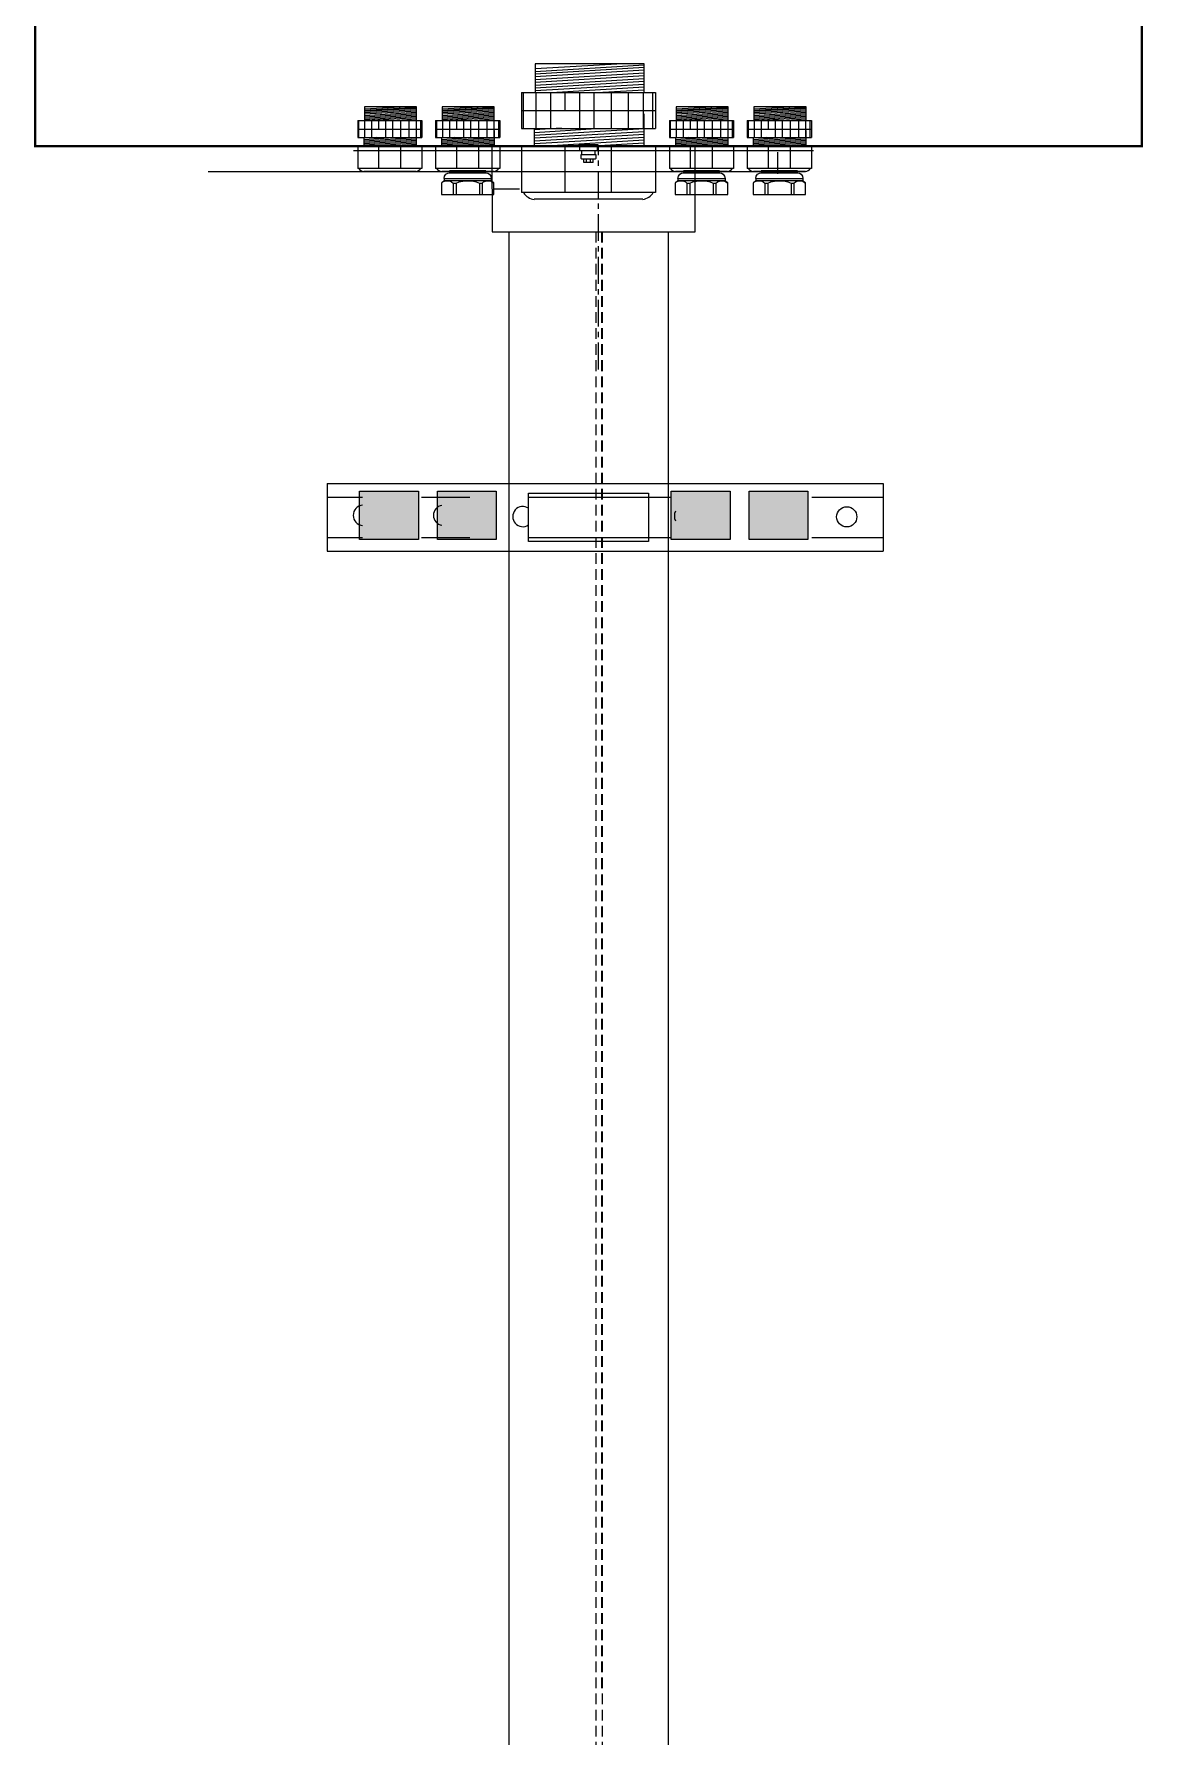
# Model space of a CAD drawing. Header units: feet. Extents: x -496 to 721, y -497 to 166.
# Drawn here: x -238.95 to -213.06, y -459.78 to -420.02 of the extents above; entities that cross this region are included whole.
import ezdxf

# ---------------------------------------------------------------- set-up
doc = ezdxf.new("R2010")
doc.units = ezdxf.units.FT
doc.header["$MEASUREMENT"] = 0
for name, pattern in [('CENTER', [2, 1.25, -0.25, 0.25, -0.25]), ('HIDDEN', [0.375, 0.25, -0.125]), ('HIDDEN2', [0.1875, 0.125, -0.0625])]:
    doc.linetypes.add(name, pattern=pattern)
for name, color, linetype in [('Cable Gland', 4, 'Continuous'), ('E-COMB-BOX', 42, 'Continuous'), ('E-COND', 3, 'Continuous'), ('E-COND-PVC', 4, 'Continuous'), ('E-DETL', 7, 'Continuous'), ('S-BEAM', 7, 'Continuous'), ('S-POST', 7, 'Continuous'), ('S-STEL-ANGL', 3, 'Continuous')]:
    doc.layers.add(name, color=color, linetype=linetype)

# ---------------------------------------------------------------- blocks, each defined once
blk = doc.blocks.new('Bell End')
at = {"layer": 'E-COND-PVC', "linetype": 'Continuous'}
for points in [[(-0.549, 0.375), (-0.539, 0.427), (-0.508, 0.474), (-0.466, 0.5), (-0.424, 0.51), (0.414, 0.51), (0.466, 0.5), (0.508, 0.474), (0.539, 0.427), (0.549, 0.375)], [(0.424, 0.51), (0.424, 0.552), (-0.424, 0.552), (-0.424, 0.51)], [(-0.612, 0), (0.612, 0), (0.612, 0.271), (0.549, 0.323), (-0.549, 0.323), (-0.612, 0.268), (-0.612, 0)], [(-0.58, 0.295), (-0.544, 0.312), (-0.476, 0.323), (-0.427, 0.318), (-0.377, 0.297), (-0.341, 0.271), (-0.273, 0.271), (-0.2, 0.297), (-0.115, 0.316), (-0.003, 0.323), (0.133, 0.312), (0.2, 0.297), (0.273, 0.271), (0.336, 0.271), (0.372, 0.297), (0.44, 0.323), (0.508, 0.323), (0.544, 0.312), (0.612, 0.268)], [(-0.549, 0.375), (0.549, 0.375), (0.549, 0.323)], [(-0.549, 0.375), (-0.549, 0.323)], [(-0.341, 0.271), (-0.341, 0)], [(-0.273, 0.271), (-0.273, 0)], [(0.273, 0.271), (0.273, 0)], [(0.336, 0.271), (0.336, 0)]]:
    blk.add_lwpolyline(points, dxfattribs=at)

msp = doc.modelspace()

# ---------------------------------------------------------------- hatches: boundary and pattern name
at = {"layer": 'Cable Gland'}
h = msp.add_hatch(color=256, dxfattribs=at)
h.dxf.hatch_style = 1
h.paths.add_polyline_path([(-231.348, -430.698), (-229.976, -430.698), (-229.976, -431.823), (-231.348, -431.823)])
h = msp.add_hatch(color=256, dxfattribs=at)
h.dxf.hatch_style = 1
h.paths.add_polyline_path([(-229.529, -430.698), (-228.157, -430.698), (-228.157, -431.823), (-229.529, -431.823)])
h = msp.add_hatch(color=256, dxfattribs=at)
h.dxf.hatch_style = 1
h.paths.add_polyline_path([(-224.071, -430.698), (-222.699, -430.698), (-222.699, -431.823), (-224.071, -431.823)])
h = msp.add_hatch(color=256, dxfattribs=at)
h.dxf.hatch_style = 1
h.paths.add_polyline_path([(-222.252, -430.698), (-220.88, -430.698), (-220.88, -431.823), (-222.252, -431.823)])

# ---------------------------------------------------------------- linework, layer by layer
msp.add_line((-228.212, -423.638), (-227.616, -423.638))
msp.add_lwpolyline([(-234.887, -423.235), (-220.941, -423.235)])
for points in [[(-231.348, -430.698), (-229.976, -430.698), (-229.976, -431.823), (-231.348, -431.823)], [(-229.529, -430.698), (-228.157, -430.698), (-228.157, -431.823), (-229.529, -431.823)], [(-227.404, -430.743), (-224.604, -430.743), (-224.604, -431.868), (-227.404, -431.868)], [(-224.071, -430.698), (-222.699, -430.698), (-222.699, -431.823), (-224.071, -431.823)], [(-222.252, -430.698), (-220.88, -430.698), (-220.88, -431.823), (-222.252, -431.823)]]:
    msp.add_lwpolyline(points, close=True)
for p, q in [((-225.201, -420.717), (-227.246, -420.84)), ((-224.707, -420.753), (-227.246, -420.906)), ((-224.707, -420.805), (-227.246, -420.958)), ((-224.707, -420.871), (-227.246, -421.024)), ((-224.707, -420.937), (-227.246, -421.09)), ((-224.707, -421.39), (-224.707, -420.717)), ((-224.707, -421.003), (-227.246, -421.156)), ((-224.707, -421.069), (-227.246, -421.222)), ((-224.707, -421.135), (-227.246, -421.288)), ((-224.707, -421.201), (-227.246, -421.354)), ((-224.707, -421.267), (-226.867, -421.397)), ((-224.707, -421.333), (-225.666, -421.39)), ((-230.258, -421.72), (-231.237, -421.779)), ((-230.022, -421.737), (-231.237, -421.81)), ((-230.022, -421.762), (-231.237, -421.835)), ((-230.022, -422.042), (-230.022, -421.72)), ((-228.439, -421.72), (-229.418, -421.779)), ((-228.203, -421.737), (-229.418, -421.81)), ((-228.203, -421.762), (-229.418, -421.835)), ((-228.203, -422.042), (-228.203, -421.72)), ((-227.571, -421.39), (-224.437, -421.39)), ((-227.571, -421.39), (-227.571, -422.226)), ((-227.53, -421.39), (-227.53, -422.226)), ((-227.232, -421.39), (-227.232, -422.226)), ((-226.893, -421.39), (-226.893, -422.226)), ((-226.554, -421.39), (-226.554, -421.808)), ((-226.215, -421.39), (-226.215, -422.226)), ((-225.876, -421.39), (-225.876, -422.226)), ((-225.476, -421.39), (-225.476, -422.226)), ((-225.077, -421.39), (-225.077, -422.226)), ((-224.726, -421.39), (-224.726, -422.226)), ((-224.511, -421.39), (-224.511, -422.226)), ((-224.437, -421.39), (-224.437, -422.226)), ((-222.982, -421.72), (-223.961, -421.779)), ((-222.745, -421.737), (-223.961, -421.81)), ((-222.745, -421.762), (-223.961, -421.835)), ((-222.745, -422.042), (-222.745, -421.72)), ((-221.163, -421.72), (-222.142, -421.779)), ((-220.926, -421.737), (-222.142, -421.81)), ((-220.926, -421.762), (-222.142, -421.835)), ((-220.926, -422.042), (-220.926, -421.72)), ((-231.393, -422.042), (-229.893, -422.042)), ((-231.393, -422.042), (-231.393, -422.442)), ((-231.373, -422.042), (-231.373, -422.442)), ((-230.022, -421.794), (-231.237, -421.867)), ((-230.022, -421.825), (-231.237, -421.898)), ((-230.022, -421.857), (-231.237, -421.93)), ((-230.022, -421.888), (-231.237, -421.962)), ((-230.022, -421.92), (-231.237, -421.993)), ((-230.022, -421.952), (-231.237, -422.025)), ((-231.23, -422.042), (-231.23, -422.442)), ((-231.068, -422.042), (-231.068, -422.442)), ((-230.022, -421.983), (-231.056, -422.045)), ((-230.906, -422.042), (-230.906, -422.242)), ((-230.744, -422.042), (-230.744, -422.442)), ((-230.582, -422.042), (-230.582, -422.442)), ((-230.022, -422.015), (-230.481, -422.042)), ((-230.39, -422.042), (-230.39, -422.442)), ((-230.199, -422.042), (-230.199, -422.442)), ((-230.031, -422.042), (-230.031, -422.442)), ((-229.928, -422.042), (-229.928, -422.442)), ((-229.893, -422.042), (-229.893, -422.442)), ((-229.574, -422.042), (-228.074, -422.042)), ((-229.574, -422.042), (-229.574, -422.442)), ((-229.554, -422.042), (-229.554, -422.442)), ((-228.203, -421.794), (-229.418, -421.867)), ((-228.203, -421.825), (-229.418, -421.898)), ((-228.203, -421.857), (-229.418, -421.93)), ((-228.203, -421.888), (-229.418, -421.962)), ((-228.203, -421.92), (-229.418, -421.993)), ((-228.203, -421.952), (-229.418, -422.025)), ((-229.411, -422.042), (-229.411, -422.442)), ((-229.249, -422.042), (-229.249, -422.442)), ((-228.203, -421.983), (-229.237, -422.045)), ((-229.087, -422.042), (-229.087, -422.242)), ((-228.925, -422.042), (-228.925, -422.442)), ((-228.762, -422.042), (-228.762, -422.442)), ((-228.203, -422.015), (-228.662, -422.042)), ((-228.571, -422.042), (-228.571, -422.442)), ((-228.38, -422.042), (-228.38, -422.442)), ((-228.212, -422.042), (-228.212, -422.442)), ((-228.109, -422.042), (-228.109, -422.442)), ((-228.074, -422.042), (-228.074, -422.442)), ((-227.571, -421.808), (-224.437, -421.808)), ((-224.705, -422.641), (-224.705, -421.888)), ((-224.116, -422.042), (-222.616, -422.042)), ((-224.116, -422.042), (-224.116, -422.442)), ((-224.096, -422.042), (-224.096, -422.442)), ((-222.745, -421.794), (-223.961, -421.867)), ((-222.745, -421.825), (-223.961, -421.898)), ((-222.745, -421.857), (-223.961, -421.93)), ((-222.745, -421.888), (-223.961, -421.962)), ((-222.745, -421.92), (-223.961, -421.993)), ((-222.745, -421.952), (-223.961, -422.025)), ((-223.954, -422.042), (-223.954, -422.442)), ((-223.792, -422.042), (-223.792, -422.442)), ((-222.745, -421.983), (-223.779, -422.045)), ((-223.629, -422.042), (-223.629, -422.242)), ((-223.467, -422.042), (-223.467, -422.442)), ((-223.305, -422.042), (-223.305, -422.442)), ((-222.745, -422.015), (-223.204, -422.042)), ((-223.114, -422.042), (-223.114, -422.442)), ((-222.922, -422.042), (-222.922, -422.442)), ((-222.755, -422.042), (-222.755, -422.442)), ((-222.652, -422.042), (-222.652, -422.442)), ((-222.616, -422.042), (-222.616, -422.442)), ((-222.297, -422.042), (-220.797, -422.042)), ((-222.297, -422.042), (-222.297, -422.442)), ((-222.277, -422.042), (-222.277, -422.442)), ((-220.926, -421.794), (-222.142, -421.867)), ((-220.926, -421.825), (-222.142, -421.898)), ((-220.926, -421.857), (-222.142, -421.93)), ((-220.926, -421.888), (-222.142, -421.962)), ((-220.926, -421.92), (-222.142, -421.993)), ((-220.926, -421.952), (-222.142, -422.025)), ((-222.135, -422.042), (-222.135, -422.442)), ((-221.973, -422.042), (-221.973, -422.442)), ((-220.926, -421.983), (-221.96, -422.045)), ((-221.81, -422.042), (-221.81, -422.242)), ((-221.648, -422.042), (-221.648, -422.442)), ((-221.486, -422.042), (-221.486, -422.442)), ((-220.926, -422.015), (-221.385, -422.042)), ((-221.294, -422.042), (-221.294, -422.442)), ((-221.103, -422.042), (-221.103, -422.442)), ((-220.935, -422.042), (-220.935, -422.442)), ((-220.833, -422.042), (-220.833, -422.442)), ((-220.797, -422.042), (-220.797, -422.442)), ((-231.393, -422.242), (-229.893, -422.242)), ((-231.393, -422.442), (-229.893, -422.442)), ((-230.946, -422.441), (-231.244, -422.459)), ((-231.244, -422.641), (-231.244, -422.442)), ((-230.021, -422.449), (-231.244, -422.522)), ((-230.559, -422.449), (-231.244, -422.491)), ((-230.021, -422.48), (-231.244, -422.554)), ((-230.021, -422.512), (-231.244, -422.585)), ((-230.021, -422.543), (-231.244, -422.617)), ((-230.021, -422.641), (-230.021, -422.28)), ((-229.574, -422.242), (-228.074, -422.242)), ((-229.574, -422.442), (-228.074, -422.442)), ((-229.127, -422.441), (-229.425, -422.459)), ((-229.425, -422.641), (-229.425, -422.442)), ((-228.202, -422.449), (-229.425, -422.522)), ((-228.739, -422.449), (-229.425, -422.491)), ((-228.202, -422.48), (-229.425, -422.554)), ((-228.202, -422.512), (-229.425, -422.585)), ((-228.202, -422.543), (-229.425, -422.617)), ((-228.202, -422.641), (-228.202, -422.28)), ((-227.571, -422.226), (-224.437, -422.226)), ((-226.638, -422.224), (-227.261, -422.262)), ((-227.261, -422.641), (-227.261, -422.226)), ((-224.705, -422.24), (-227.261, -422.393)), ((-225.828, -422.241), (-227.261, -422.328)), ((-224.705, -422.306), (-227.261, -422.459)), ((-224.705, -422.372), (-227.261, -422.525)), ((-224.705, -422.437), (-227.261, -422.591)), ((-224.705, -422.503), (-226.983, -422.641)), ((-224.705, -422.569), (-225.888, -422.641)), ((-224.116, -422.242), (-222.616, -422.242)), ((-224.116, -422.442), (-222.616, -422.442)), ((-223.67, -422.441), (-223.968, -422.459)), ((-223.968, -422.641), (-223.968, -422.442)), ((-222.744, -422.449), (-223.968, -422.522)), ((-223.282, -422.449), (-223.968, -422.491)), ((-222.744, -422.48), (-223.968, -422.554)), ((-222.744, -422.512), (-223.968, -422.585)), ((-222.744, -422.543), (-223.968, -422.617)), ((-222.744, -422.641), (-222.744, -422.28)), ((-222.297, -422.242), (-220.797, -422.242)), ((-222.297, -422.442), (-220.797, -422.442)), ((-221.851, -422.441), (-222.149, -422.459)), ((-222.149, -422.641), (-222.149, -422.442)), ((-220.925, -422.449), (-222.149, -422.522)), ((-221.463, -422.449), (-222.149, -422.491)), ((-220.925, -422.48), (-222.149, -422.554)), ((-220.925, -422.512), (-222.149, -422.585)), ((-220.925, -422.543), (-222.149, -422.617)), ((-220.925, -422.641), (-220.925, -422.28)), ((-231.393, -422.641), (-231.393, -423.16)), ((-229.893, -422.641), (-231.393, -422.641)), ((-230.021, -422.575), (-231.111, -422.641)), ((-230.906, -422.641), (-230.906, -423.16)), ((-230.021, -422.606), (-230.587, -422.641)), ((-230.39, -422.641), (-230.39, -423.16)), ((-229.893, -422.641), (-229.893, -423.16)), ((-229.574, -422.641), (-229.574, -423.16)), ((-228.074, -422.641), (-229.574, -422.641)), ((-228.202, -422.575), (-229.292, -422.641)), ((-229.087, -422.641), (-229.087, -423.16)), ((-228.202, -422.606), (-228.768, -422.641)), ((-228.571, -422.641), (-228.571, -423.16)), ((-228.074, -422.641), (-228.074, -423.16)), ((-227.571, -422.641), (-227.571, -423.726)), ((-224.437, -422.641), (-227.571, -422.641)), ((-226.554, -422.641), (-226.554, -423.726)), ((-225.476, -422.641), (-225.476, -423.726)), ((-224.437, -422.641), (-224.437, -423.726)), ((-224.116, -422.641), (-224.116, -423.16)), ((-222.616, -422.641), (-224.116, -422.641)), ((-222.744, -422.575), (-223.835, -422.641)), ((-223.629, -422.641), (-223.629, -423.16)), ((-222.744, -422.606), (-223.31, -422.641)), ((-223.114, -422.641), (-223.114, -423.16)), ((-222.616, -422.641), (-222.616, -423.16)), ((-222.297, -422.641), (-222.297, -423.16)), ((-220.797, -422.641), (-222.297, -422.641)), ((-220.925, -422.575), (-222.016, -422.641)), ((-221.81, -422.641), (-221.81, -423.16)), ((-220.925, -422.606), (-221.491, -422.641)), ((-221.294, -422.641), (-221.294, -423.16)), ((-220.797, -422.641), (-220.797, -423.16)), ((-229.893, -423.16), (-231.393, -423.16)), ((-230.037, -423.235), (-231.248, -423.235)), ((-228.074, -423.16), (-229.574, -423.16)), ((-228.218, -423.235), (-229.429, -423.235)), ((-222.616, -423.16), (-224.116, -423.16)), ((-222.76, -423.235), (-223.972, -423.235)), ((-220.797, -423.16), (-222.297, -423.16)), ((-220.941, -423.235), (-222.153, -423.235)), ((-224.437, -423.726), (-227.571, -423.726)), ((-224.739, -423.883), (-227.27, -423.883))]:
    msp.add_line(p, q, dxfattribs=at)
for points in [[(-224.707, -420.717), (-227.246, -420.717), (-227.246, -421.39)], [(-230.022, -421.72), (-231.237, -421.72), (-231.237, -422.042)], [(-228.203, -421.72), (-229.418, -421.72), (-229.418, -422.042)], [(-222.745, -421.72), (-223.961, -421.72), (-223.961, -422.042)], [(-220.926, -421.72), (-222.142, -421.72), (-222.142, -422.042)]]:
    msp.add_lwpolyline(points, dxfattribs=at)
for centre, radius, start, end in [((-231.235, -423.079), 0.157, 211.1124, 265.2765), ((-230.058, -423.073), 0.164, 277.1817, 327.7782), ((-229.416, -423.079), 0.157, 211.1124, 265.2765), ((-228.238, -423.073), 0.164, 277.1817, 327.7782), ((-223.959, -423.079), 0.157, 211.1124, 265.2765), ((-222.781, -423.073), 0.164, 277.1817, 327.7782), ((-222.14, -423.079), 0.157, 211.1124, 265.2765), ((-220.962, -423.073), 0.164, 277.1817, 327.7782), ((-227.243, -423.557), 0.328, 211.1124, 265.2765), ((-224.781, -423.543), 0.343, 277.1817, 327.7782)]:
    msp.add_arc(centre, radius, start, end, dxfattribs=at)
at = {"layer": 'E-COMB-BOX', "color": 0, "const_width": 0.05}
msp.add_lwpolyline([(-238.923, -422.641), (-213.085, -422.641), (-213.085, -392.641), (-238.923, -392.641)], close=True, dxfattribs=at)
at = {"layer": 'E-COND', "color": 7, "linetype": 'HIDDEN2'}
for p, q in [((-226.163, -422.84), (-226.163, -422.747)), ((-225.845, -422.84), (-225.845, -422.747))]:
    msp.add_line(p, q, dxfattribs=at)
at = {"layer": 'E-DETL', "color": 3}
for p, q in [((-226.11, -423.026), (-226.11, -422.946)), ((-226.054, -423.026), (-226.054, -422.946)), ((-225.954, -423.026), (-225.954, -422.946)), ((-225.898, -423.026), (-225.898, -422.946)), ((-225.898, -423.026), (-226.11, -423.026))]:
    msp.add_line(p, q, dxfattribs=at)
msp.add_lwpolyline([(-226.23, -422.641), (-225.778, -422.641), (-225.778, -422.614), (-226.23, -422.614)], close=True, dxfattribs=at)
msp.add_lwpolyline([(-225.805, -422.641), (-225.805, -422.747), (-226.203, -422.747), (-226.203, -422.641)], dxfattribs=at)
msp.add_lwpolyline([(-226.177, -422.84), (-225.831, -422.84), (-225.831, -422.919, -0.414214), (-225.858, -422.946), (-226.15, -422.946, -0.414214), (-226.177, -422.919)], format="xyb", close=True, dxfattribs=at)
at = {"layer": 'E-DETL', "linetype": 'Continuous'}
msp.add_lwpolyline([(-221.59, -422.781), (-221.59, -423.285)], dxfattribs=at)
at = {"layer": 'S-BEAM'}
for p, q in [((-227.866, -424.641), (-227.866, -496.61)), ((-224.142, -424.641), (-224.142, -496.61))]:
    msp.add_line(p, q, dxfattribs=at)
at = {"layer": 'S-BEAM', "linetype": 'HIDDEN'}
for p, q in [((-225.833, -424.641), (-225.833, -497.137)), ((-225.704, -424.641), (-225.704, -458.712)), ((-225.682, -424.641), (-225.682, -496.936))]:
    msp.add_line(p, q, dxfattribs=at)
at = {"layer": 'S-POST', "linetype": 'CENTER', "ltscale": 0.5}
msp.add_line((-225.768, -427.853), (-225.768, -422.645), dxfattribs=at)
at = {"layer": 'S-STEL-ANGL'}
for p, q in [((-220.753, -422.754), (-231.493, -422.754)), ((-232.106, -430.518), (-219.121, -430.518)), ((-232.106, -430.833), (-231.278, -430.833)), ((-229.906, -430.833), (-228.778, -430.833)), ((-227.406, -430.833), (-224.084, -430.833)), ((-220.791, -430.833), (-219.121, -430.833)), ((-232.106, -431.778), (-231.278, -431.778)), ((-232.106, -432.093), (-219.121, -432.093)), ((-229.906, -431.778), (-228.778, -431.778)), ((-227.406, -431.778), (-224.084, -431.778))]:
    msp.add_line(p, q, dxfattribs=at)
for points in [[(-228.253, -424.641), (-223.517, -424.641), (-223.517, -422.641), (-228.258, -422.641)], [(-228.258, -422.641), (-228.253, -424.641)], [(-232.106, -430.518), (-232.106, -432.093)], [(-219.121, -430.518), (-219.121, -432.093)], [(-220.791, -431.778), (-219.121, -431.778)]]:
    msp.add_lwpolyline(points, dxfattribs=at)
msp.add_circle((-219.975, -431.295), 0.236, dxfattribs=at)
for centre, start, end in [((-231.262, -431.26), 93.8884, 266.1116), ((-229.388, -431.26), 100.1039, 259.8961), ((-227.537, -431.29), 55.8638, 304.1362), ((-223.764, -431.275), 151.4611, 208.5389)]:
    msp.add_arc(centre, 0.236, start, end, dxfattribs=at)

# ---------------------------------------------------------------- block references
for p in [(-228.824, -423.773), (-223.366, -423.773), (-221.547, -423.773)]:
    msp.add_blockref('Bell End', p)

doc.saveas('drawing.dxf')
